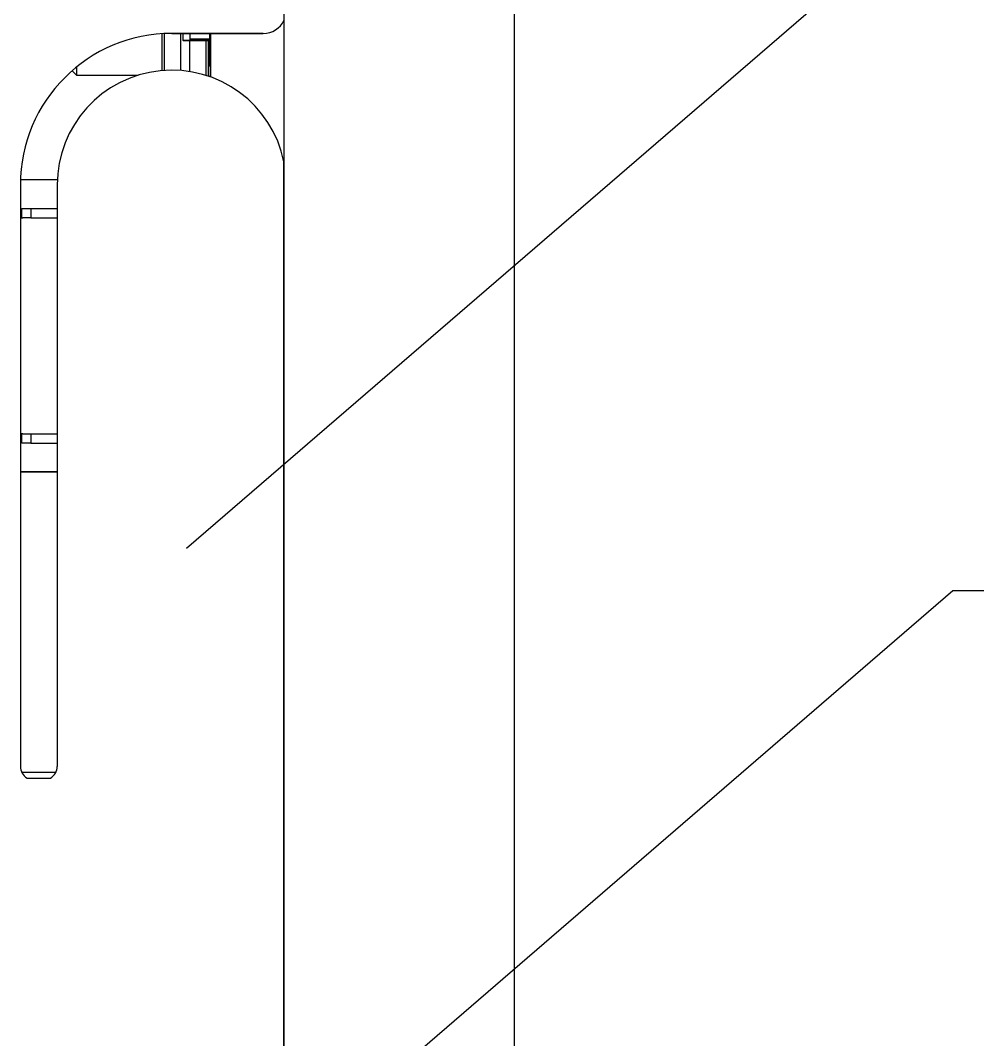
# Model space of a CAD drawing. Header units: millimetres. Extents: x 318 to 879, y 422 to 911.
# Drawn here: x 780.53 to 822.15, y 653.28 to 697.59 of the extents above; entities that cross this region are included whole.
import ezdxf

# ---------------------------------------------------------------- set-up
doc = ezdxf.new("R2010")
doc.units = ezdxf.units.MM

msp = doc.modelspace()

# ---------------------------------------------------------------- linework, layer by layer
at = {"color": 7, "lineweight": 30, "true_color": 0xffffff}
for p, q in [((787.748, 674.649), (821.073, 703.376)), ((787.748, 644.074), (821.073, 672.801)), ((821.073, 672.801), (865.005, 672.801))]:
    msp.add_line(p, q, dxfattribs=at)
at = {"color": 7, "linetype": 'Continuous', "lineweight": 30, "true_color": 0xffffff}
for p, q in [((791.992, 699.934), (791.992, 526.447)), ((801.992, 699.934), (801.992, 526.447)), ((791.992, 697.591), (791.992, 691.44)), ((786.699, 695.41), (786.699, 697.014)), ((786.699, 696.025), (786.699, 697.014)), ((787.112, 697.027), (791.092, 697.027)), ((787.112, 697.027), (787.112, 697.027)), ((791.092, 697.027), (787.112, 697.027)), ((787.497, 697.027), (787.497, 695.412)), ((787.597, 697.027), (787.597, 696.734)), ((787.892, 697.027), (787.892, 696.763)), ((787.912, 696.783), (787.912, 697.027)), ((788.771, 697.027), (788.614, 697.016)), ((788.614, 697.016), (788.772, 697.027)), ((788.614, 697.016), (788.614, 697.016)), ((788.614, 697.016), (788.614, 697.016)), ((788.772, 696.783), (788.772, 697.027)), ((788.792, 697.027), (788.792, 695.135)), ((788.792, 697.027), (788.792, 695.135)), ((791.092, 697.027), (791.092, 697.027)), ((787.597, 696.734), (787.597, 696.734)), ((787.617, 696.714), (787.776, 696.714)), ((787.617, 696.714), (787.617, 696.714)), ((787.617, 696.714), (787.776, 696.714)), ((787.776, 696.714), (787.776, 696.714)), ((787.892, 696.763), (788.792, 696.763)), ((787.896, 695.365), (787.896, 696.714)), ((787.912, 696.783), (788.772, 696.783)), ((787.925, 696.734), (788.385, 696.734)), ((788.392, 696.714), (787.932, 696.714)), ((787.932, 696.714), (787.986, 696.714)), ((787.986, 696.714), (788.392, 696.714)), ((788.392, 696.714), (788.447, 696.714)), ((788.582, 696.734), (788.593, 696.734)), ((788.613, 696.714), (788.601, 696.714)), ((788.601, 696.714), (788.761, 696.714)), ((788.615, 696.734), (788.613, 696.734)), ((788.772, 696.714), (788.613, 696.714)), ((788.615, 696.734), (788.774, 696.734)), ((788.694, 696.714), (788.694, 695.169)), ((788.694, 696.633), (788.772, 696.633)), ((788.761, 696.714), (788.772, 696.714)), ((788.772, 696.621), (788.772, 696.714)), ((788.772, 696.633), (788.772, 696.714)), ((788.772, 696.679), (788.792, 696.679)), ((788.774, 695.854), (788.774, 696.613)), ((786.697, 696.017), (786.699, 696.017)), ((786.697, 695.976), (786.699, 695.976)), ((786.697, 695.876), (786.699, 695.876)), ((786.697, 695.857), (786.699, 695.857)), ((786.697, 695.818), (786.699, 695.818)), ((786.697, 695.715), (786.699, 695.715)), ((788.772, 695.834), (788.694, 695.834)), ((788.772, 695.617), (788.772, 695.834)), ((788.792, 695.854), (788.774, 695.854)), ((782.781, 695.401), (782.972, 695.209)), ((782.781, 695.401), (782.972, 695.209)), ((782.972, 695.562), (782.972, 695.209)), ((782.972, 695.209), (785.655, 695.209)), ((782.972, 695.209), (785.654, 695.209)), ((786.697, 695.597), (786.699, 695.597)), ((786.697, 695.55), (786.699, 695.55)), ((786.697, 695.464), (786.699, 695.464)), ((786.699, 695.474), (786.699, 695.477)), ((788.761, 695.617), (788.772, 695.617)), ((788.792, 695.597), (788.781, 695.597)), ((788.792, 695.147), (788.759, 695.147)), ((791.992, 645.906), (791.992, 691.44)), ((780.532, 690.447), (780.532, 665.163)), ((782.137, 690.662), (780.536, 690.662)), ((782.137, 690.662), (780.536, 690.662)), ((782.132, 690.447), (782.132, 665.163)), ((780.532, 689.012), (780.646, 689.012)), ((780.532, 689.012), (780.646, 689.012)), ((780.592, 689.012), (780.592, 689.412)), ((780.592, 689.412), (780.992, 689.412)), ((780.992, 689.012), (780.646, 689.012)), ((780.992, 689.412), (780.992, 689.012)), ((780.992, 689.412), (782.132, 689.412)), ((780.992, 689.412), (782.132, 689.412)), ((780.992, 689.012), (782.132, 689.012)), ((780.646, 679.612), (780.532, 679.612)), ((780.532, 679.612), (780.592, 679.612)), ((780.592, 679.212), (780.592, 679.612)), ((780.646, 679.612), (780.992, 679.612)), ((780.992, 679.612), (780.992, 679.212)), ((780.992, 679.612), (782.132, 679.612)), ((780.992, 679.612), (782.132, 679.612)), ((780.592, 679.212), (780.592, 679.212)), ((780.876, 679.212), (780.592, 679.212)), ((780.592, 679.212), (780.592, 679.212)), ((780.992, 679.212), (780.592, 679.212)), ((780.876, 679.212), (780.876, 679.212)), ((780.992, 679.212), (782.132, 679.212)), ((782.132, 677.962), (780.532, 677.962)), ((780.532, 677.962), (782.132, 677.962)), ((782.067, 664.89), (780.598, 664.89)), ((780.825, 664.647), (781.84, 664.647))]:
    msp.add_line(p, q, dxfattribs=at)
at = {"color": 7, "linetype": 'Continuous', "lineweight": 25, "true_color": 0xffffff}
for p, q in [((786.779, 697.019), (786.779, 695.416)), ((788.613, 697.027), (788.614, 697.016)), ((787.925, 696.763), (787.925, 696.734)), ((788.385, 696.763), (788.385, 696.734)), ((788.582, 696.763), (788.582, 696.734)), ((788.593, 696.734), (788.593, 696.763)), ((788.614, 695.195), (788.614, 696.714)), ((788.615, 696.763), (788.615, 696.734)), ((788.774, 696.613), (788.694, 696.613)), ((788.774, 696.734), (788.774, 696.763)), ((788.792, 696.613), (788.774, 696.613)), ((788.694, 695.854), (788.774, 695.854)), ((788.781, 695.597), (788.781, 695.147)), ((780.992, 689.412), (780.992, 689.412)), ((780.992, 679.612), (780.992, 679.612))]:
    msp.add_line(p, q, dxfattribs=at)
at = {"color": 7, "linetype": 'Continuous', "lineweight": 30, "true_color": 0xffffff, "flags": 128}
for points in [[(787.597, 696.734), (787.602, 696.734), (787.62, 696.734), (787.648, 696.734), (787.687, 696.734), (787.735, 696.734), (787.792, 696.734), (787.856, 696.734), (787.925, 696.734)], [(787.932, 696.714), (787.865, 696.714), (787.804, 696.714), (787.75, 696.714), (787.703, 696.714), (787.666, 696.714), (787.639, 696.714), (787.622, 696.714), (787.617, 696.714)], [(787.776, 696.714), (787.78, 696.714), (787.791, 696.714), (787.809, 696.714), (787.834, 696.714), (787.865, 696.714), (787.901, 696.714), (787.942, 696.714), (787.986, 696.714)], [(787.925, 696.734), (787.925, 696.73), (787.925, 696.726), (787.926, 696.723), (787.927, 696.72), (787.928, 696.718), (787.929, 696.716), (787.93, 696.715), (787.932, 696.714)], [(788.385, 696.734), (788.425, 696.734), (788.461, 696.734), (788.494, 696.734), (788.522, 696.734), (788.545, 696.734), (788.563, 696.734), (788.575, 696.734), (788.582, 696.734)], [(788.385, 696.734), (788.385, 696.73), (788.386, 696.726), (788.386, 696.723), (788.387, 696.72), (788.388, 696.718), (788.389, 696.716), (788.391, 696.715), (788.392, 696.714)], [(788.601, 696.714), (788.595, 696.714), (788.582, 696.714), (788.563, 696.714), (788.538, 696.714), (788.508, 696.714), (788.473, 696.714), (788.434, 696.714), (788.392, 696.714)], [(788.447, 696.714), (788.51, 696.714), (788.568, 696.714), (788.62, 696.714), (788.665, 696.714), (788.703, 696.714), (788.732, 696.714), (788.751, 696.714), (788.761, 696.714)], [(788.613, 696.734), (788.609, 696.734), (788.606, 696.734), (788.603, 696.734), (788.6, 696.734), (788.597, 696.734), (788.595, 696.734), (788.594, 696.734), (788.593, 696.734)], [(788.694, 695.617), (788.703, 695.617), (788.732, 695.617), (788.751, 695.617), (788.761, 695.617)], [(780.592, 689.412), (780.6, 689.412), (780.623, 689.412), (780.66, 689.412), (780.71, 689.412), (780.77, 689.412), (780.839, 689.412), (780.914, 689.412), (780.992, 689.412)], [(780.992, 689.012), (780.914, 689.012), (780.839, 689.012), (780.77, 689.012), (780.71, 689.012), (780.66, 689.012), (780.646, 689.012)], [(780.646, 679.612), (780.66, 679.612), (780.71, 679.612), (780.77, 679.612), (780.839, 679.612), (780.914, 679.612), (780.992, 679.612)], [(780.992, 679.212), (780.914, 679.212), (780.839, 679.212), (780.77, 679.212), (780.71, 679.212), (780.66, 679.212), (780.623, 679.212), (780.6, 679.212), (780.592, 679.212)]]:
    msp.add_lwpolyline(points, dxfattribs=at)
at = {"color": 7, "linetype": 'Continuous', "lineweight": 25, "true_color": 0xffffff, "flags": 128}
for points in [[(788.792, 696.734), (788.792, 696.734), (788.791, 696.734), (788.789, 696.734), (788.787, 696.734), (788.784, 696.734), (788.781, 696.734), (788.777, 696.734), (788.774, 696.734)], [(788.781, 695.597), (788.77, 695.597), (788.75, 695.597), (788.72, 695.597), (788.694, 695.597)]]:
    msp.add_lwpolyline(points, dxfattribs=at)
at = {"color": 7, "linetype": 'Continuous', "lineweight": 30, "true_color": 0xffffff}
for centre, radius, start, end in [((791.092, 698.027), 1, 270, 334.1581), ((791.092, 698.027), 1, 270, 334.1581), ((787.112, 690.447), 6.58, 90, 180), ((787.112, 690.447), 6.58, 90, 180), ((788.613, 697.036), 0.02, 206.5815, 270), ((788.613, 697.036), 0.02, 206.5769, 270), ((788.613, 697.036), 0.02, 270, 274), ((788.613, 697.036), 0.02, 270, 274), ((787.617, 696.734), 0.02, 180, 270), ((787.617, 696.734), 0.02, 180, 270), ((788.601, 696.734), 0.0199, 179.9302, 269.93), ((788.613, 696.734), 0.0199, 179.9302, 269.93), ((788.542, 696.729), 0.0727, 348.1055, 3.9139), ((788.701, 696.729), 0.0727, 348.1055, 3.9139), ((788.772, 696.734), 0.02, 270, 355.9099), ((788.772, 696.613), 0.02, 0, 90), ((788.701, 696.618), 0.0727, 356.086, 11.8946), ((788.701, 695.849), 0.0727, 348.1054, 3.914), ((788.772, 695.854), 0.02, 270, 0), ((787.112, 690.447), 4.98, 11.5014, 180), ((788.761, 695.597), 0.0199, 359.9302, 89.9301), ((788.772, 695.597), 0.0199, 359.9302, 89.9301), ((788.772, 695.597), 0.02, 4.0901, 90), ((781.132, 665.163), 0.6, 180, 239.1931), ((781.532, 665.163), 0.6, 300.8069, 360)]:
    msp.add_arc(centre, radius, start, end, dxfattribs=at)
msp.add_open_spline([(786.697, 695.857), (786.697, 695.86), (786.697, 695.867), (786.697, 695.874), (786.697, 695.876)], degree=3, knots=[0, 0, 0, 0, 0.560098, 1, 1, 1, 1], dxfattribs=at)

doc.saveas('drawing.dxf')
